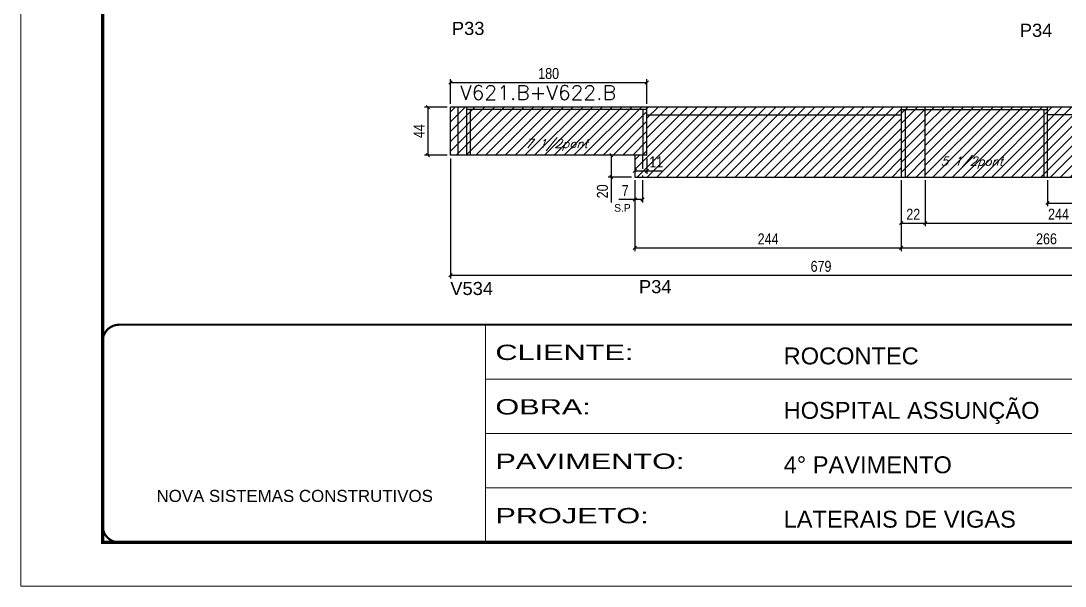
# Model space of a CAD drawing. Extents: x -20960 to -5926, y -2106 to 21915.
# Drawn here: x -10608 to -9652, y 13974 to 14491 of the extents above; entities that cross this region are included whole.
import ezdxf

# ---------------------------------------------------------------- set-up
doc = ezdxf.new("R2010")
doc.units = 0
for name, pattern in [('CONTINUO', [0]), ('DASHED', [0.75, 0.5, -0.25]), ('HIDDEN', [0.375, 0.25, -0.125])]:
    doc.linetypes.add(name, pattern=pattern)
for name, color, linetype in [('5', 5, 'Continuous'), ('COTA', 241, 'Continuous'), ('Painéis', 200, 'Continuous'), ('Reaproveitamento', 251, 'Continuous'), ('SARR_2.2x7', 40, 'Continuous'), ('SARR_3.5x7', 81, 'Continuous'), ('texto', 7, 'Continuous')]:
    doc.layers.add(name, color=color, linetype=linetype)
for name, color, linetype, lineweight in [('Folhas', 255, 'Continuous', 9), ('SARRAFO DE PRESSAO', 251, 'DASHED', 9), ('Texto Seção', 7, 'Continuous', 15)]:
    doc.layers.add(name, color=color, linetype=linetype, lineweight=lineweight)
doc.styles.add('ARIAL', font='arial.ttf')
doc.styles.add('COTA TECNICA', font='techl___.ttf', dxfattribs={"height": 10})
doc.styles.add('REGUA-120', font='ROMANS.shx', dxfattribs={"height": 15})
doc.styles.add('Romans', font='romans.shx')
doc.styles.add('ROMAS860', font='ROMAS860.SHX')
doc.styles.get("Standard").update_dxf_attribs({"font": 'arial.ttf'})
doc.styles.add('Tecnologia', font='')
doc.styles.get('Tecnologia').set_extended_font_data('Forgotten Futurist')
doc.dimstyles.new('PAINEL', dxfattribs={"dimtxt": 10, "dimasz": 3, "dimexe": 3, "dimexo": 3, "dimgap": 3, "dimtad": 1, "dimdec": 1, "dimzin": 12, "dimdsep": 46, "dimtxsty": 'COTA TECNICA', "dimblk1": 'OBLIQUE', "dimblk2": 'OBLIQUE', "dimsah": 1, "dimcen": 0.9, "dimclrd": 4, "dimclre": 4, "dimclrt": 240, "dimadec": 1, "dimazin": 3, "dimtfac": 1, "dimtdec": 1, "dimtmove": 0, "dimatfit": 3, "dimfxl": 1, "dimtolj": 1, "dimtzin": 12, "dimarcsym": 0})

# ---------------------------------------------------------------- blocks, each defined once
blk = doc.blocks.new('9999999999')
at = {"color": 30, "linetype": 'CONTINUO'}
for p, q in [((98564.56, 34230.21), (98564.56, 34429.45)), ((98564.56, 34379.64), (99583.98, 34379.64)), ((98564.56, 34329.83), (99487.98, 34329.83)), ((98564.56, 34280.02), (99487.98, 34280.02))]:
    blk.add_line(p, q, dxfattribs=at)
at = {"color": 30, "linetype": 'CONTINUO', "const_width": 2}
blk.add_lwpolyline([(99583.98, 34230.21), (99583.98, 34414.45, 0.414214), (99568.98, 34429.45), (98228.98, 34429.45, 0.414214), (98213.98, 34414.45), (98213.98, 34245.21, 0.414214), (98228.98, 34230.21), (99583.98, 34230.21)], format="xyb", dxfattribs=at)
at = {"layer": 'Folhas'}
blk.add_lwpolyline([(98138.98, 34190.21), (99623.98, 34190.21), (99623.98, 35240.21), (98138.98, 35240.21)], close=True, dxfattribs=at)
at = {"layer": 'Folhas', "color": 30, "const_width": 3}
blk.add_lwpolyline([(98213.98, 34230.21), (99583.98, 34230.21), (99583.98, 35200.21), (98213.98, 35200.21)], close=True, dxfattribs=at)
at = {"color": 7, "linetype": 'Continuous', "ltscale": 5, "style": 'ARIAL'}
for s, height, p in [('ROCONTEC', 15.483, (98837.68, 34393.13)), ('HOSPITAL ASSUNÇÃO', 15.4829, (98837.68, 34343.32)), ('4° PAVIMENTO', 15.4829, (98837.68, 34293.51)), ('NOVA SISTEMAS CONSTRUTIVOS', 11.0592, (98263.19, 34267.21)), ('LATERAIS DE VIGAS', 15.4829, (98837.68, 34243.7))]:
    blk.add_text(s, height=height, dxfattribs=at).set_placement(p)
at = {"layer": 'Folhas', "color": 7, "style": 'Tecnologia', "width": 1.5}
for s, p in [('CLIENTE:', (98573.65, 34397.17)), ('OBRA:', (98573.65, 34347.31)), ('PAVIMENTO:', (98573.65, 34297.5)), ('PROJETO:', (98573.65, 34247.69))]:
    blk.add_text(s, height=14, dxfattribs=at).set_placement(p)
blk = doc.blocks.new('_Oblique')
at = {"color": 0, "linetype": 'ByBlock', "lineweight": -2}
blk.add_line((-0.5, -0.5), (0.5, 0.5), dxfattribs=at)
blk = doc.blocks.new('*D808')
at = {"layer": 'COTA', "color": 4, "linetype": 'ByBlock', "lineweight": -2, "transparency": 16777216}
for p, q in [((-10046.05, 14345.39), (-10046.05, 14280.63)), ((-9802.05, 14345.39), (-9802.05, 14280.63)), ((-10046.05, 14283.63), (-9802.05, 14283.63))]:
    blk.add_line(p, q, dxfattribs=at)
at = {"layer": 'Defpoints', "color": 0, "linetype": 'ByBlock', "transparency": 16777216}
for p in [(-10046.05, 14348.39), (-9802.05, 14348.39), (-9802.05, 14283.63)]:
    blk.add_point(p, dxfattribs=at)
at = {"layer": 'COTA', "color": 4, "linetype": 'ByBlock', "lineweight": -2, "transparency": 16777216, "xscale": 3, "yscale": 3, "zscale": 3, "rotation": 180}
blk.add_blockref('_Oblique', (-10046.05, 14283.63), dxfattribs=at)
at = {"layer": 'COTA', "color": 4, "linetype": 'ByBlock', "lineweight": -2, "transparency": 16777216, "xscale": 3, "yscale": 3, "zscale": 3}
blk.add_blockref('_Oblique', (-9802.05, 14283.63), dxfattribs=at)
at = {"layer": 'COTA', "color": 240, "linetype": 'ByBlock', "transparency": 16777216, "insert": (-9924.05, 14291.71), "char_height": 10, "attachment_point": 5, "style": 'COTA TECNICA'}
blk.add_mtext('\\A1;244', dxfattribs=at)
blk = doc.blocks.new('*D809')
at = {"layer": 'COTA', "color": 4, "linetype": 'ByBlock', "lineweight": -2, "transparency": 16777216}
for p, q in [((-9802.05, 14345.38), (-9802.05, 14280.63)), ((-9536.05, 14345.38), (-9536.05, 14280.63)), ((-9802.05, 14283.63), (-9536.05, 14283.63))]:
    blk.add_line(p, q, dxfattribs=at)
at = {"layer": 'Defpoints', "color": 0, "linetype": 'ByBlock', "transparency": 16777216}
for p in [(-9802.05, 14348.38), (-9536.05, 14348.38), (-9536.05, 14283.63)]:
    blk.add_point(p, dxfattribs=at)
at = {"layer": 'COTA', "color": 4, "linetype": 'ByBlock', "lineweight": -2, "transparency": 16777216, "xscale": 3, "yscale": 3, "zscale": 3, "rotation": 180}
blk.add_blockref('_Oblique', (-9802.05, 14283.63), dxfattribs=at)
at = {"layer": 'COTA', "color": 4, "linetype": 'ByBlock', "lineweight": -2, "transparency": 16777216, "xscale": 3, "yscale": 3, "zscale": 3}
blk.add_blockref('_Oblique', (-9536.05, 14283.63), dxfattribs=at)
at = {"layer": 'COTA', "color": 240, "linetype": 'ByBlock', "transparency": 16777216, "insert": (-9669.05, 14291.74), "char_height": 10, "attachment_point": 5, "style": 'COTA TECNICA'}
blk.add_mtext('\\A1;266', dxfattribs=at)
blk = doc.blocks.new('*D815')
at = {"layer": 'COTA', "color": 4, "linetype": 'ByBlock', "lineweight": -2, "transparency": 16777216}
for p, q in [((-10046.05, 14345.38), (-10046.05, 14324.92)), ((-10039.05, 14345.38), (-10039.05, 14324.92)), ((-10046.05, 14327.92), (-10060.78, 14327.92)), ((-10039.05, 14327.92), (-10046.05, 14327.92))]:
    blk.add_line(p, q, dxfattribs=at)
at = {"layer": 'Defpoints', "color": 0, "linetype": 'ByBlock', "transparency": 16777216}
for p in [(-10046.05, 14348.38), (-10039.05, 14348.38), (-10046.05, 14327.92)]:
    blk.add_point(p, dxfattribs=at)
at = {"layer": 'COTA', "color": 4, "linetype": 'ByBlock', "lineweight": -2, "transparency": 16777216, "xscale": 3, "yscale": 3, "zscale": 3, "rotation": 180}
blk.add_blockref('_Oblique', (-10046.05, 14327.92), dxfattribs=at)
at = {"layer": 'COTA', "color": 4, "linetype": 'ByBlock', "lineweight": -2, "transparency": 16777216, "xscale": 3, "yscale": 3, "zscale": 3}
blk.add_blockref('_Oblique', (-10039.05, 14327.92), dxfattribs=at)
at = {"layer": 'COTA', "color": 240, "linetype": 'ByBlock', "transparency": 16777216, "insert": (-10054.91, 14335.99), "char_height": 10, "attachment_point": 5, "style": 'COTA TECNICA'}
blk.add_mtext('\\A1;7', dxfattribs=at)
blk = doc.blocks.new('*D816')
at = {"layer": 'COTA', "color": 4, "linetype": 'ByBlock', "lineweight": -2, "transparency": 16777216}
for p, q in [((-9668.05, 14345.39), (-9668.05, 14321.6)), ((-9536.05, 14345.38), (-9536.05, 14321.6)), ((-9668.05, 14324.6), (-9536.05, 14324.6))]:
    blk.add_line(p, q, dxfattribs=at)
at = {"layer": 'Defpoints', "color": 0, "linetype": 'ByBlock', "transparency": 16777216}
for p in [(-9668.05, 14348.39), (-9536.05, 14348.38), (-9536.05, 14324.6)]:
    blk.add_point(p, dxfattribs=at)
at = {"layer": 'COTA', "color": 4, "linetype": 'ByBlock', "lineweight": -2, "transparency": 16777216, "xscale": 3, "yscale": 3, "zscale": 3, "rotation": 180}
blk.add_blockref('_Oblique', (-9668.05, 14324.6), dxfattribs=at)
at = {"layer": 'COTA', "color": 4, "linetype": 'ByBlock', "lineweight": -2, "transparency": 16777216, "xscale": 3, "yscale": 3, "zscale": 3}
blk.add_blockref('_Oblique', (-9536.05, 14324.6), dxfattribs=at)
at = {"layer": 'COTA', "color": 240, "linetype": 'ByBlock', "transparency": 16777216, "insert": (-9602.05, 14332.82), "char_height": 10, "attachment_point": 5, "style": 'COTA TECNICA'}
blk.add_mtext('\\A1;132', dxfattribs=at)
blk = doc.blocks.new('*D817')
at = {"layer": 'COTA', "color": 4, "linetype": 'ByBlock', "lineweight": -2, "transparency": 16777216}
for p, q in [((-9802.05, 14345.39), (-9802.05, 14303.29)), ((-9780.05, 14345.39), (-9780.05, 14303.29)), ((-9802.05, 14306.29), (-9780.05, 14306.29))]:
    blk.add_line(p, q, dxfattribs=at)
at = {"layer": 'Defpoints', "color": 0, "linetype": 'ByBlock', "transparency": 16777216}
for p in [(-9802.05, 14348.39), (-9780.05, 14348.39), (-9780.05, 14306.29)]:
    blk.add_point(p, dxfattribs=at)
at = {"layer": 'COTA', "color": 4, "linetype": 'ByBlock', "lineweight": -2, "transparency": 16777216, "xscale": 3, "yscale": 3, "zscale": 3, "rotation": 180}
blk.add_blockref('_Oblique', (-9802.05, 14306.29), dxfattribs=at)
at = {"layer": 'COTA', "color": 4, "linetype": 'ByBlock', "lineweight": -2, "transparency": 16777216, "xscale": 3, "yscale": 3, "zscale": 3}
blk.add_blockref('_Oblique', (-9780.05, 14306.29), dxfattribs=at)
at = {"layer": 'COTA', "color": 240, "linetype": 'ByBlock', "transparency": 16777216, "insert": (-9791.05, 14314.29), "char_height": 10, "attachment_point": 5, "style": 'COTA TECNICA'}
blk.add_mtext('\\A1;22', dxfattribs=at)
blk = doc.blocks.new('*D818')
at = {"layer": 'COTA', "color": 4, "linetype": 'ByBlock', "lineweight": -2, "transparency": 16777216}
for p, q in [((-9780.05, 14345.39), (-9780.05, 14303.29)), ((-9536.05, 14345.39), (-9536.05, 14303.29)), ((-9780.05, 14306.29), (-9536.05, 14306.29))]:
    blk.add_line(p, q, dxfattribs=at)
at = {"layer": 'Defpoints', "color": 0, "linetype": 'ByBlock', "transparency": 16777216}
for p in [(-9780.05, 14348.39), (-9536.05, 14348.39), (-9536.05, 14306.29)]:
    blk.add_point(p, dxfattribs=at)
at = {"layer": 'COTA', "color": 4, "linetype": 'ByBlock', "lineweight": -2, "transparency": 16777216, "xscale": 3, "yscale": 3, "zscale": 3, "rotation": 180}
blk.add_blockref('_Oblique', (-9780.05, 14306.29), dxfattribs=at)
at = {"layer": 'COTA', "color": 4, "linetype": 'ByBlock', "lineweight": -2, "transparency": 16777216, "xscale": 3, "yscale": 3, "zscale": 3}
blk.add_blockref('_Oblique', (-9536.05, 14306.29), dxfattribs=at)
at = {"layer": 'COTA', "color": 240, "linetype": 'ByBlock', "transparency": 16777216, "insert": (-9658.05, 14314.37), "char_height": 10, "attachment_point": 5, "style": 'COTA TECNICA'}
blk.add_mtext('\\A1;244', dxfattribs=at)
blk = doc.blocks.new('*D836')
at = {"layer": 'COTA', "color": 4, "lineweight": -2, "ltscale": 25, "transparency": 16777216}
for p, q in [((-10215.05, 14365.38), (-10215.05, 14255.46)), ((-9536.05, 14345.38), (-9536.05, 14255.46)), ((-10215.05, 14258.46), (-9536.05, 14258.46))]:
    blk.add_line(p, q, dxfattribs=at)
at = {"layer": 'Defpoints', "color": 0, "ltscale": 25, "transparency": 16777216}
for p in [(-10215.05, 14368.38), (-9536.05, 14348.38), (-9536.05, 14258.46)]:
    blk.add_point(p, dxfattribs=at)
at = {"layer": 'COTA', "color": 4, "lineweight": -2, "ltscale": 25, "transparency": 16777216, "xscale": 3, "yscale": 3, "zscale": 3, "rotation": 180}
blk.add_blockref('_Oblique', (-10215.05, 14258.46), dxfattribs=at)
at = {"layer": 'COTA', "color": 4, "lineweight": -2, "ltscale": 25, "transparency": 16777216, "xscale": 3, "yscale": 3, "zscale": 3}
blk.add_blockref('_Oblique', (-9536.05, 14258.46), dxfattribs=at)
at = {"layer": 'COTA', "color": 240, "ltscale": 25, "transparency": 16777216, "insert": (-9875.55, 14266.59), "char_height": 10, "attachment_point": 5, "style": 'COTA TECNICA'}
blk.add_mtext('\\A1;679', dxfattribs=at)
blk = doc.blocks.new('*D843')
at = {"layer": 'COTA', "color": 4, "lineweight": -2, "ltscale": 25, "transparency": 16777216}
for p, q in [((-10046.05, 14365.39), (-10046.05, 14351.18)), ((-10035.05, 14365.39), (-10035.05, 14351.18)), ((-10046.05, 14354.18), (-10035.05, 14354.18)), ((-10035.05, 14354.18), (-10020.96, 14354.18))]:
    blk.add_line(p, q, dxfattribs=at)
at = {"layer": 'Defpoints', "color": 0, "ltscale": 25, "transparency": 16777216}
for p in [(-10046.05, 14368.39), (-10035.05, 14368.39), (-10035.05, 14354.18)]:
    blk.add_point(p, dxfattribs=at)
at = {"layer": 'COTA', "color": 4, "lineweight": -2, "ltscale": 25, "transparency": 16777216, "xscale": 3, "yscale": 3, "zscale": 3, "rotation": 180}
blk.add_blockref('_Oblique', (-10046.05, 14354.18), dxfattribs=at)
at = {"layer": 'COTA', "color": 4, "lineweight": -2, "ltscale": 25, "transparency": 16777216, "xscale": 3, "yscale": 3, "zscale": 3}
blk.add_blockref('_Oblique', (-10035.05, 14354.18), dxfattribs=at)
at = {"layer": 'COTA', "color": 240, "ltscale": 25, "transparency": 16777216, "insert": (-10026.5, 14362.24), "char_height": 10, "attachment_point": 5, "style": 'COTA TECNICA'}
blk.add_mtext('\\A1;11', dxfattribs=at)
blk = doc.blocks.new('*D844')
at = {"layer": 'COTA', "color": 4, "lineweight": -2, "ltscale": 25, "transparency": 16777216}
for p, q in [((-10215.05, 14415.38), (-10215.05, 14437.97)), ((-10215.05, 14434.97), (-10035.05, 14434.97)), ((-10035.05, 14415.39), (-10035.05, 14437.97))]:
    blk.add_line(p, q, dxfattribs=at)
at = {"layer": 'Defpoints', "color": 0, "ltscale": 25, "transparency": 16777216}
for p in [(-10035.05, 14434.97), (-10215.05, 14412.38), (-10035.05, 14412.39)]:
    blk.add_point(p, dxfattribs=at)
at = {"layer": 'COTA', "color": 4, "lineweight": -2, "ltscale": 25, "transparency": 16777216, "xscale": 3, "yscale": 3, "zscale": 3, "rotation": 180}
blk.add_blockref('_Oblique', (-10215.05, 14434.97), dxfattribs=at)
at = {"layer": 'COTA', "color": 4, "lineweight": -2, "ltscale": 25, "transparency": 16777216, "xscale": 3, "yscale": 3, "zscale": 3}
blk.add_blockref('_Oblique', (-10035.05, 14434.97), dxfattribs=at)
at = {"layer": 'COTA', "color": 240, "ltscale": 25, "transparency": 16777216, "insert": (-10125.05, 14443.1), "char_height": 10, "attachment_point": 5, "style": 'COTA TECNICA'}
blk.add_mtext('\\A1;180', dxfattribs=at)
blk = doc.blocks.new('*D845')
at = {"layer": 'COTA', "color": 4, "lineweight": -2, "ltscale": 25, "transparency": 16777216}
for p, q in [((-10218.05, 14412.38), (-10238.67, 14412.38)), ((-10235.67, 14412.38), (-10235.67, 14368.38)), ((-10218.05, 14368.38), (-10238.67, 14368.38))]:
    blk.add_line(p, q, dxfattribs=at)
at = {"layer": 'Defpoints', "color": 0, "ltscale": 25, "transparency": 16777216}
for p in [(-10215.05, 14412.38), (-10235.67, 14368.38), (-10215.05, 14368.38)]:
    blk.add_point(p, dxfattribs=at)
at = {"layer": 'COTA', "color": 4, "lineweight": -2, "ltscale": 25, "transparency": 16777216, "xscale": 3, "yscale": 3, "zscale": 3}
for p, rotation in [((-10235.67, 14412.38), 90), ((-10235.67, 14368.38), 270)]:
    blk.add_blockref('_Oblique', p, dxfattribs=dict(at, rotation=rotation))
at = {"layer": 'COTA', "color": 240, "ltscale": 25, "transparency": 16777216, "insert": (-10243.74, 14390.38), "char_height": 10, "attachment_point": 5, "rotation": 90, "style": 'COTA TECNICA'}
blk.add_mtext('\\A1;44', dxfattribs=at)
blk = doc.blocks.new('*D820')
at = {"layer": 'COTA', "color": 4, "lineweight": -2, "ltscale": 25, "transparency": 16777216}
for p, q in [((-10049.05, 14368.39), (-10070.65, 14368.39)), ((-10067.65, 14368.39), (-10067.65, 14348.39)), ((-10049.05, 14348.39), (-10070.65, 14348.39)), ((-10067.65, 14348.39), (-10067.65, 14325.17))]:
    blk.add_line(p, q, dxfattribs=at)
at = {"layer": 'Defpoints', "color": 0, "ltscale": 25, "transparency": 16777216}
for p in [(-10046.05, 14368.39), (-10067.65, 14348.39), (-10046.05, 14348.39)]:
    blk.add_point(p, dxfattribs=at)
at = {"layer": 'COTA', "color": 4, "lineweight": -2, "ltscale": 25, "transparency": 16777216, "xscale": 3, "yscale": 3, "zscale": 3}
for p, rotation in [((-10067.65, 14368.39), 90), ((-10067.65, 14348.39), 270)]:
    blk.add_blockref('_Oblique', p, dxfattribs=dict(at, rotation=rotation))
at = {"layer": 'COTA', "color": 240, "ltscale": 25, "transparency": 16777216, "insert": (-10075.75, 14335.28), "char_height": 10, "attachment_point": 5, "rotation": 90, "style": 'COTA TECNICA'}
blk.add_mtext('\\A1;20', dxfattribs=at)

msp = doc.modelspace()

# ---------------------------------------------------------------- hatches: boundary and pattern name
at = {"layer": 'Reaproveitamento', "linetype": 'ByBlock'}
h = msp.add_hatch(dxfattribs=at)
h.set_pattern_fill('ANSI31', color=256, scale=2)
h.set_pattern_definition([(45, (-152483.7337, -10273.235), (-4.49012806, 4.49012806), [])])
h.paths.add_polyline_path([(-10035.05, 14368.39), (-10035.05, 14412.39), (-10215.05, 14412.38), (-10215.05, 14368.38)])
h = msp.add_hatch(dxfattribs=at)
h.set_pattern_fill('ANSI31', color=256, scale=2)
h.set_pattern_definition([(45, (-150912.2337, -13718.96), (-4.49012806, 4.49012806), [])])
h.paths.add_polyline_path([(-10035.05, 14412.38), (-10035.05, 14368.39), (-10046.05, 14368.39), (-10046.05, 14348.38), (-9802.05, 14348.38), (-9802.05, 14412.38)])
h = msp.add_hatch(dxfattribs=at)
h.set_pattern_fill('ANSI31', color=256, scale=2)
h.set_pattern_definition([(45, (-150743.7174, -17164.6856), (-4.49012806, 4.49012806), [])])
h.paths.add_polyline_path([(-9780.05, 14412.39), (-9802.05, 14412.39), (-9802.05, 14348.38), (-9780.05, 14348.38)])
h = msp.add_hatch(dxfattribs=at)
h.set_pattern_fill('ANSI31', color=256, scale=2)
h.set_pattern_definition([(45, (-149145.2174, -9124.66), (-4.49012806, 4.49012806), [])])
h.paths.add_polyline_path([(-9536.05, 14412.39), (-9780.05, 14412.39), (-9780.05, 14348.38), (-9536.05, 14348.38), (-9536.05, 14348.38)])
h.paths.add_polyline_path([(-9773.81, 14353.57), (-9706.19, 14353.57), (-9700.69, 14369.54), (-9768.31, 14369.54)], flags=24)

# ---------------------------------------------------------------- linework, layer by layer
at = {"layer": 'Painéis', "ltscale": 25}
for p, q in [((-10035.05, 14412.39), (-10215.05, 14412.38)), ((-10215.05, 14368.38), (-10215.05, 14412.38)), ((-10035.05, 14368.39), (-10035.05, 14412.39)), ((-10035.05, 14368.39), (-10215.05, 14368.38))]:
    msp.add_line(p, q, dxfattribs=at)
at = {"layer": 'Painéis', "linetype": 'ByBlock'}
for p, q in [((-9536.05, 14412.39), (-10035.05, 14412.38)), ((-9802.05, 14412.39), (-9802.05, 14348.39)), ((-9780.05, 14348.39), (-9780.05, 14412.39)), ((-10046.05, 14368.39), (-10046.05, 14348.38)), ((-10046.05, 14348.38), (-9536.05, 14348.38))]:
    msp.add_line(p, q, dxfattribs=at)
at = {"layer": 'SARR_2.2x7', "linetype": 'Continuous'}
for p, q in [((-10208.05, 14368.38), (-10208.05, 14412.38)), ((-10035.05, 14410.19), (-10200.05, 14410.18)), ((-9802.05, 14410.19), (-9668.05, 14410.19)), ((-10035.05, 14405.39), (-9802.05, 14405.39)), ((-9536.12, 14405.39), (-9668.05, 14405.39))]:
    msp.add_line(p, q, dxfattribs=at)
at = {"layer": 'SARR_2.2x7', "linetype": 'HIDDEN', "ltscale": 50}
msp.add_line((-10039.05, 14368.39), (-10039.05, 14348.38), dxfattribs=at)
at = {"layer": 'SARR_3.5x7'}
for p, q in [((-10200.05, 14368.38), (-10200.05, 14412.38)), ((-10196.55, 14368.38), (-10196.55, 14410.18)), ((-10038.55, 14368.39), (-10038.55, 14410.19)), ((-9798.55, 14410.19), (-9798.55, 14348.39)), ((-9671.55, 14410.19), (-9671.55, 14348.39)), ((-9668.05, 14348.39), (-9668.05, 14412.39))]:
    msp.add_line(p, q, dxfattribs=at)

# ---------------------------------------------------------------- block references
at = {"layer": 'SARRAFO DE PRESSAO', "color": 6, "linetype": 'ByBlock'}
msp.add_blockref('9999999999', (-108747.48, -20216.26), dxfattribs=at)

# ---------------------------------------------------------------- texts
at = {"layer": '5', "linetype": 'Continuous'}
for s, p in [('P33', (-10213.69, 14478.43)), ('P34', (-9693.48, 14476.7)), ('V534', (-10215.15, 14240.38)), ('P34', (-10042.31, 14242.06))]:
    msp.add_text(s, height=12, rotation=359.99996, dxfattribs=at).set_placement(p)
at = {"layer": 'texto', "color": 2, "char_height": 8, "attachment_point": 5, "style": 'Romans'}
for s, insert in [('{\\Q19;\\C256;7 1/2pont}', (-10117.82, 14377.7)), ('{\\Q19;\\C256;5 1/2pont}', (-9737.44, 14361.55))]:
    msp.add_mtext(s, dxfattribs=dict(at, insert=insert))
at = {"layer": 'texto', "color": 4, "insert": (-10057.44, 14320.1), "char_height": 7, "attachment_point": 5, "rotation": 359.99915, "style": 'ROMAS860'}
msp.add_mtext('S.P', dxfattribs=at)
at = {"layer": 'Texto Seção', "style": 'REGUA-120', "width": 1.05}
msp.add_text('V621.B+V622.B', height=13, dxfattribs=at).set_placement((-10206.14, 14419.18))

# ---------------------------------------------------------------- dimensions: what is measured, and where the dimension line sits
at = {"layer": 'COTA', "ltscale": 25}
for base, p1, p2, picture, middle in [((-10035.05, 14434.97), (-10215.05, 14412.38), (-10035.05, 14412.39), '*D844', (-10125.05, 14443.1)), ((-9536.05, 14258.46), (-10215.05, 14368.38), (-9536.05, 14348.38), '*D836', (-9875.55, 14266.59)), ((-10035.05, 14354.18), (-10046.05, 14368.39), (-10035.05, 14368.39), '*D843', (-10026.5, 14362.24))]:
    dim = msp.add_linear_dim(base=base, p1=p1, p2=p2, dimstyle='PAINEL', dxfattribs=at)
    dim.commit()
    dim.dimension.update_dxf_attribs({"geometry": picture, "text_midpoint": middle})
for base, p1, p2, picture, middle in [((-10235.67, 14368.38), (-10215.05, 14412.38), (-10215.05, 14368.38), '*D845', (-10243.74, 14390.38)), ((-10067.65, 14348.39), (-10046.05, 14368.39), (-10046.05, 14348.39), '*D820', (-10075.75, 14335.28))]:
    dim = msp.add_linear_dim(base=base, p1=p1, p2=p2, angle=90, dimstyle='PAINEL', dxfattribs=at)
    dim.commit()
    dim.dimension.update_dxf_attribs({"geometry": picture, "text_midpoint": middle})
at = {"layer": 'COTA', "linetype": 'ByBlock'}
for base, p1, p2, picture, middle in [((-10046.05, 14327.92), (-10039.05, 14348.38), (-10046.05, 14348.38), '*D815', (-10054.91, 14335.99)), ((-9536.05, 14306.29), (-9780.05, 14348.39), (-9536.05, 14348.39), '*D818', (-9658.05, 14314.37))]:
    dim = msp.add_linear_dim(base=base, p1=p1, p2=p2, dimstyle='PAINEL', dxfattribs=at)
    dim.commit()
    dim.dimension.update_dxf_attribs({"geometry": picture, "text_midpoint": middle})
for base, p1, p2, picture, middle in [((-9802.05, 14283.63), (-10046.05, 14348.39), (-9802.05, 14348.39), '*D808', (-9924.05, 14291.71)), ((-9536.05, 14283.63), (-9802.05, 14348.38), (-9536.05, 14348.38), '*D809', (-9669.05, 14291.74))]:
    dim = msp.add_linear_dim(base=base, p1=p1, p2=p2, angle=180, dimstyle='PAINEL', dxfattribs=at)
    dim.commit()
    dim.dimension.update_dxf_attribs({"geometry": picture, "text_midpoint": middle})
for base, p1, p2, picture, middle in [((-9780.05, 14306.29), (-9802.05, 14348.39), (-9780.05, 14348.39), '*D817', (-9791.05, 14314.29)), ((-9536.05, 14324.6), (-9668.05, 14348.39), (-9536.05, 14348.38), '*D816', (-9602.05, 14332.82))]:
    dim = msp.add_linear_dim(base=base, p1=p1, p2=p2, dimstyle='PAINEL', override={"dimtmove": 1}, dxfattribs=at)
    dim.commit()
    dim.dimension.update_dxf_attribs({"geometry": picture, "text_midpoint": middle})

doc.saveas('drawing.dxf')
